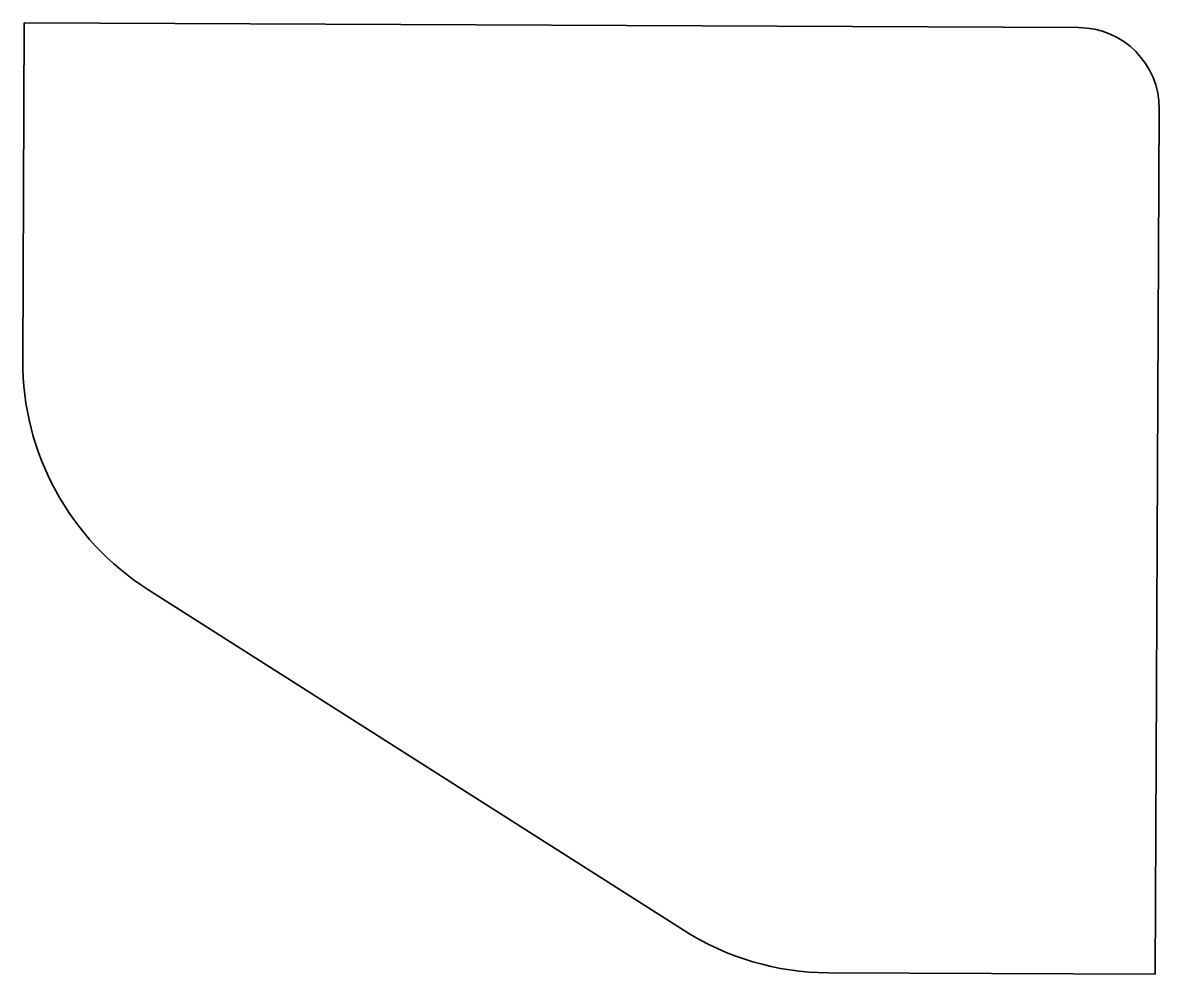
# Model space of a CAD drawing. Extents: x -42 to 0, y -32 to 3.2.
import ezdxf

# ---------------------------------------------------------------- set-up
doc = ezdxf.new("R2010")
doc.units = 0

msp = doc.modelspace()

# ---------------------------------------------------------------- linework, layer by layer
at = {"color": 7, "lineweight": 35, "ltscale": 0.31198}
msp.add_line((-41.985856, 3.191846), (-42.042868, -9.287241), dxfattribs=at)
at = {"color": 7, "lineweight": 35}
for p, q in [((-2.986263, 3.013674), (-41.985856, 3.191846)), ((-0.146192, -31.999666), (0, 0)), ((-37.409709, -17.770825), (-17.58117, -30.382326))]:
    msp.add_line(p, q, dxfattribs=at)
at = {"color": 7, "lineweight": 35, "ltscale": 0.302851}
msp.add_line((-12.260118, -31.944323), (-0.146192, -31.999666), dxfattribs=at)
at = {"color": 7, "lineweight": 35}
for centre, radius, start, end in [((-2.999969, 0.013706), 3, 359.738243, 89.738243), ((-32.042972, -9.332926), 10, 179.738243, 237.542509), ((-12.214432, -21.944427), 10, 237.542509, 269.738243)]:
    msp.add_arc(centre, radius, start, end, dxfattribs=at)

doc.saveas('drawing.dxf')
